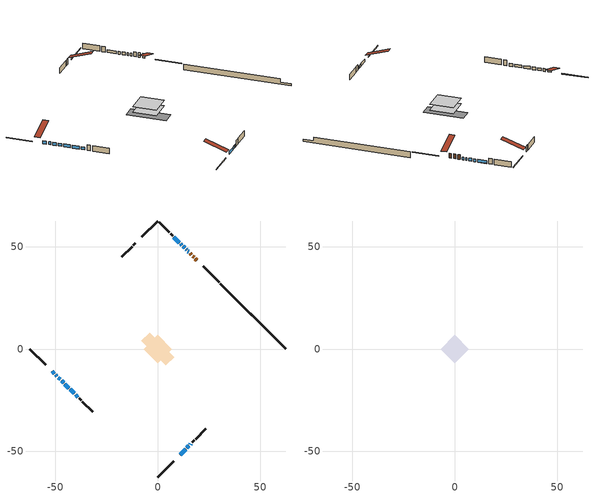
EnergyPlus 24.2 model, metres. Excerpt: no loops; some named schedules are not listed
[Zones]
conditioned space
 floor adiabatic (AdiabaticFloorConstruction): -6.92,0 0,6.92 6.92,0 0,-6.92 z0.92
 floor foundation (Slab1 construction): -7.97,3.96 -3.96,7.97 7.97,-3.96 3.96,-7.97 z-1.52
 wall outside (RimJoist1 construction): 0,-62.54 7.81,-54.72 / -62.54,0 -54.72,-7.81 / 0,62.54 -7.81,54.72 / 29.98,32.55 22.17,40.37 z0.92:1.22
 wall outside (AdiabaticWallConstruction 1): 19.08,43.46 18.42,44.12 / 17.76,44.77 17.1,45.43 / 16.45,46.09 15.79,46.74 z0.92:2.95
 wall outside (AdiabaticWallConstruction): -51.63,-10.9 -50.55,-11.99 / 10.9,-51.63 13.59,-48.94 / 14.25,-48.29 15.21,-47.32 / -49.9,-12.64 -49.25,-13.29 / -48.59,-13.94 -47.66,-14.88 / -47,-15.54 -45.99,-16.55 / 15.87,-46.67 16.23,-46.3 / 15.14,47.4 14.77,47.76 / 14.12,48.42 13.84,48.7 / -45.34,-17.2 -43.47,-19.07 / -42.81,-19.73 -40.8,-21.74 / -40.15,-22.39 -39.06,-23.47 / 13.18,49.36 12.42,50.12 / 11.77,50.77 11.24,51.3 / 10.58,51.96 7.89,54.65 z0.92:2.14
 wall outside (Wall1 construction): 16.89,-45.65 17.86,-44.68 / -38.41,-24.13 -37.44,-25.1 / -10.91,51.63 -11.87,50.66 / 7.24,55.3 6.27,56.27 z0.92:3.36
 wall outside (Wall2 construction): 18.51,-44.02 23.47,-39.07 / -36.78,-25.76 -31.83,-30.71 / -12.53,50.01 -17.48,45.05 / 5.61,56.93 0.66,61.88 z0.92:3.36
 wall foundation (FoundationWall1 construction): 30.64,31.9,-1.52 30.64,31.9,0.92 59.35,3.19,0.92 59.35,3.19,-0.62 62.54,0,-0.62 62.54,0,-1.52
 window (WindowConstruction 8): -51.63,-10.91 -50.55,-11.98 z0.92:2.14
 window (WindowConstruction 5): 10.91,-51.63 13.59,-48.94 z0.92:2.14
 window (WindowConstruction 6): 14.25,-48.29 15.21,-47.32 z0.92:2.14
 window (WindowConstruction 7): -49.9,-12.64 -49.25,-13.29 z0.92:2.14
 window (WindowConstruction 10): -48.59,-13.95 -47.66,-14.88 z0.92:2.14
 window (WindowConstruction 11): -47,-15.54 -45.99,-16.54 z0.92:2.14
 window (WindowConstruction 12): 15.87,-46.67 16.23,-46.31 z0.92:2.14
 window (WindowConstruction 13): 15.14,47.4 14.78,47.76 z0.92:2.14
 window (WindowConstruction 14): 14.12,48.42 13.84,48.7 z0.92:2.14
 window (WindowConstruction): -45.34,-17.2 -43.47,-19.07 z0.92:2.14
 window (WindowConstruction 1): -42.81,-19.73 -40.8,-21.74 z0.92:2.14
 window (WindowConstruction 9): -40.14,-22.39 -39.06,-23.47 z0.92:2.14
 window (WindowConstruction 2): 13.18,49.36 12.42,50.12 z0.92:2.14
 window (WindowConstruction 3): 11.76,50.77 11.24,51.3 z0.92:2.14
 window (WindowConstruction 4): 10.58,51.96 7.89,54.65 z0.92:2.14
 door (Door): 19.08,43.46 18.42,44.12 z0.92:2.95
 door (Door 1): 17.76,44.78 17.1,45.43 z0.92:2.95
 door (Door 2): 16.45,46.09 15.79,46.74 z0.92:2.95
 ceiling adiabatic (AdiabaticFloorConstruction): 0,-6.92 6.92,0 0,6.92 -6.92,0 z0.92
attic - vented
 floor to conditioned space (Floor1 construction Reversed): -6.92,0 0,6.92 6.92,0 0,-6.92 z3.36
 roof outside (Roof1 construction): 10.25,-52.29,3.36 3.51,-45.55,6.54 1.73,-47.33,6.54 8.47,-54.07,3.36; -52.29,-10.25,3.36 -45.55,-3.51,6.54 -47.33,-1.73,6.54 -54.07,-8.47,3.36; -10.25,52.29,3.36 -3.51,45.55,6.54 -1.73,47.33,6.54 -8.47,54.07,3.36; 19.73,42.8,3.36 12.99,36.06,6.54 14.77,34.29,6.54 21.51,41.03,3.36
[Building]
Building 1: Terrain=Suburbs
[Site:Location]
Quebec Intl AP_QC: Latitude {deg}=46.8; Longitude {deg}=-71.38; Time Zone {hr}=-5; Elevation {m}=74; Keep Site Location Information=Yes
[Site:GroundTemperature:Shallow]
0.0108218, -2.24938, -2.43038, -1.3578, 2.94801, 7.23376, 10.9493, 13.303, 13.5029, 11.5886, 7.96783, 3.81355
[Site:WaterMainsTemperature]
Calculation Method=Schedule; Temperature Schedule=mains temperature schedule
[Material] Roughness=Rough; Thermal Absorptance=0.9
Name | Thickness {m} | Conductivity {W/m-K} | Density {kg/m3} | Specific Heat {J/kg-K} | Solar Absorptance | Visible Absorptance
asphalt or fiberglass shingles | 0.00635 | 0.162714 | 1121.4 | 1465.45 | 0.4 | 0.4
ceiling loosefill ins | 0.254 | 0.0480833 | 16.02 | 1046.75 | 0.7 | 0.7
ceiling stud and cavity | 0.1397 | 0.0767285 | 65.682 | 1177.47 | 0.7 | 0.7
concrete 4.0 in. | 0.1016 | 1.803125 | 2242.8 | 837.4 | 0.7 | 0.7
concrete 8.0 in. | 0.2032 | 1.803125 | 2242.8 | 837.4 | 0.7 | 0.7
door material | 0.04445 | 0.053851 | 512.64 | 1214.23 | 0.7 | 0.7
exterior vertical ins | 0.0536725 | 0.029427 | 32.04 | 1214.23 | 0.7 | 0.7
floor covering | 0.0127 | 0.0433444 | 54.468 | 1339.84 | 0.6 | 0.6
floor rigid ins; wall rigid ins 1 | 0.512978 | 0.029427 | 32.04 | 1214.23 | 0.7 | 0.7
floor stud and cavity | 0.1397 | 1.75129 | 37.0049 | 1207.88 | 0.7 | 0.7
furniture material conditioned space 1 | 0.1524 | 0.115458 | 640.8 | 1214.23 | 0.6 | 0.6
gypsum board | 0.0127 | 0.160291 | 801 | 837.4 | 0.6 | 0.6
gypsum board 1 | 0.0127 | 0.160291 | 801 | 837.4 | 0.7 | 0.7
osb sheathing 0.5 in. | 0.0127 | 0.115458 | 512.64 | 1214.23 | 0.7 | 0.7
osb sheathing 0.75 in. | 0.01905 | 0.115458 | 512.64 | 1214.23 | 0.7 | 0.7
osb sheathing 2.0 in. | 0.0508 | 0.115458 | 512.64 | 1214.23 | 0.7 | 0.7
rim joist rigid ins; wall rigid ins | 0.051816 | 0.029427 | 32.04 | 1214.23 | 0.7 | 0.7
rim joist stud and cavity | 0.0508 | 0.0371023 | 125.044 | 1163.47 | 0.6 | 0.6
slab rigid ins | 0.0259096 | 0.029427 | 32.04 | 1214.23 | 0.7 | 0.7
wall stud and cavity | 0.1397 | 0.124161 | 139.0536 | 1170.24 | 0.7 | 0.7
wall stud and cavity 1 | 0.1397 | 0.151122 | 139.0536 | 1170.24 | 0.7 | 0.7
wall stud and cavity 2 | 0.0889 | 0.380278 | 52.3479 | 1209.89 | 0.7 | 0.7
wall stud and cavity 3 | 0.0889 | 0.391764 | 83.0341 | 1211.67 | 0.7 | 0.7
wood siding | 0.0254 | 0.102417 | 544.68 | 1172.36 | 0.4 | 0.4
wood siding 1; wood siding 2; wood siding 3 | 0.0254 | 0.102417 | 544.68 | 1172.36 | 0.7 | 0.7
[WindowMaterial:SimpleGlazingSystem]
Name | U-Factor {W/m2-K} | Solar Heat Gain Coefficient
WindowMaterial | 1.64832 | 0.43
WindowMaterial 1 | 1.64151 | 0.43
WindowMaterial 10 | 1.992978 | 0.31
WindowMaterial 11 | 2.04181 | 0.3
WindowMaterial 2 | 1.75961 | 0.39
WindowMaterial 3 | 1.82377 | 0.37
WindowMaterial 4 | 1.79368 | 0.38
WindowMaterial 5 | 1.72725 | 0.4
WindowMaterial 6 | 1.67501 | 0.42
WindowMaterial 7 | 1.97822 | 0.41
WindowMaterial 8 | 1.76245 | 0.39
WindowMaterial 9 | 1.757341 | 0.39
[Construction]
AdiabaticFloorConstruction: floor stud and cavity, floor rigid ins, osb sheathing 0.75 in., floor covering
AdiabaticWallConstruction: wood siding 2, wall rigid ins 1, wall stud and cavity 2, gypsum board
AdiabaticWallConstruction 1: wood siding 3, wall rigid ins 1, wall stud and cavity 2, gypsum board
Door; Door 1; Door 2: door material
Floor1 construction Reversed: gypsum board, ceiling stud and cavity, ceiling loosefill ins
FoundationWall1 construction: concrete 8.0 in., gypsum board 1
furniture construction conditioned space 1: furniture material conditioned space 1
PartitionWallConstruction: gypsum board, wall stud and cavity 3, gypsum board
RimJoist1 construction: wood siding 1, rim joist rigid ins, osb sheathing 2.0 in., rim joist stud and cavity
Roof1 construction: asphalt or fiberglass shingles
Slab1 construction: slab rigid ins, concrete 4.0 in.
Wall1 construction: wood siding, wall rigid ins, osb sheathing 0.5 in., wall stud and cavity, gypsum board
Wall2 construction: wood siding, wall rigid ins, osb sheathing 0.5 in., wall stud and cavity 1, gypsum board
WindowConstruction: WindowMaterial
WindowConstruction 1: WindowMaterial 1
WindowConstruction 10: WindowMaterial 8
WindowConstruction 11: WindowMaterial 9
WindowConstruction 12; WindowConstruction 13: WindowMaterial 10
WindowConstruction 14: WindowMaterial 11
WindowConstruction 2: WindowMaterial 2
WindowConstruction 3: WindowMaterial 3
WindowConstruction 4; WindowConstruction 5: WindowMaterial 4
WindowConstruction 6: WindowMaterial 5
WindowConstruction 7: WindowMaterial 6
WindowConstruction 8; WindowConstruction 9: WindowMaterial 7
[Zone] Multiplier=1; Part of Total Floor Area=Yes
Name | Volume {m3}
attic - vented | 49.4039
conditioned space | 496.3
[Space]
Name | Zone | Volume {m3}
attic - vented 1 | attic - vented | 49.4039
conditioned space 1 | conditioned space | 496.3
[ZoneInfiltration:EffectiveLeakageArea]
infil attic - vented 1: Zone or Space=attic - vented 1; Schedule=Always On Discrete; Effective Air Leakage Area {cm2}=3536.49; Stack Coefficient=0.000220953; Wind Coefficient=1.00432e-05
[ZoneMixing]
whole house fan mix: Zone or Space=attic - vented; Schedule=Always On Continuous; Design Flow Rate Calculation Method=Flow/Zone; Design Flow Rate {m3/s}=0; Source Zone or Space=conditioned space
[SurfaceProperty:ExposedFoundationPerimeter]
Slab1: Exposed Perimeter Calculation Method=TotalExposedPerimeter; Total Exposed Perimeter {m}=45.11
[InternalMass] Zone or ZoneList=conditioned space; Space or SpaceList=conditioned space 1
Name | Construction | Surface Area {m2}
furniture mass conditioned space 1 | furniture construction conditioned space 1 | 76.6398
partition wall mass | PartitionWallConstruction | 191.6
[Lights]
interior lighting: Zone or ZoneList or Space or SpaceList=conditioned space 1; Schedule=interior lighting schedule; Design Level Calculation Method=LightingLevel; Lighting Level {W}=343.2; Return Air Fraction=0; Fraction Radiant=0.6; Fraction Visible=0.2; Fraction Replaceable=1
[People]
occupants: Zone or ZoneList or Space or SpaceList=conditioned space 1; Number of People Schedule=occupants schedule; Number of People Calculation Method=People; Number of People=3; Fraction Radiant=0.314171; Sensible Heat Fraction=0.56303; Activity Level Schedule=occupants activity schedule; Carbon Dioxide Generation Rate {m3/s-W}=0; Enable ASHRAE 55 Comfort Warnings=No; Mean Radiant Temperature Calculation Type=EnclosureAveraged
[ElectricEquipment] Zone or ZoneList or Space or SpaceList=conditioned space 1; Design Level Calculation Method=EquipmentLevel
Name | Schedule | Design Level {W} | Fraction Latent | Fraction Radiant | Fraction Lost
clothes dryer | clothes dryer schedule | 140.772 | 0.015 | 0.081 | 0.85
clothes washer | clothes washer schedule | 32.1985 | 0.03 | 0.162 | 0.7
cooking range | cooking range schedule | 215.147 | 0.08 | 0.432 | 0.2
dishwasher | dishwasher schedule | 66.8632 | 0.3 | 0.18 | 0.4
fridge | fridge schedule | 72.9452 | 0 | 0.6 | 0
mech vent bath fan 0 | mech vent bath fan 0 schedule | 25.1 | 0 | 0 | 1
mech vent house fan | mech vent house fan schedule | 19.9167 | 0 | 0 | 0.5
mech vent house fan cfis | mech vent house fan cfis schedule | 0 | 0 | 0 | 0
mech vent range fan 0 | mech vent range fan 0 schedule | 57 | 0 | 0 | 1
misc plug loads | misc plug loads schedule | 494.7 | 0.045 | 0.513 | 0.1
whole house fan | Always On Discrete | 0 | 0 | 0 | 1
[OtherEquipment] Zone or ZoneList or Space or SpaceList=conditioned space 1; Design Level Calculation Method=EquipmentLevel
Name | Fuel Type | Schedule | Design Level {W} | Fraction Latent | Fraction Radiant | Fraction Lost
clothes dryer 1 | Electricity | clothes dryer schedule | 0 | 0.015 | 0.081 | 0.85
cooking range 1 | Electricity | cooking range schedule | 0 | 0.08 | 0.432 | 0.2
general water use latent | None | general water use schedule | 62.594 | 1 | 0 | 0
general water use sensible | None | general water use schedule | -61.6891 | 0 | 0.6 | 0
mech vent house fan latent load | None | Always On Discrete | 0 | 1 | 0 | 0
mech vent house fan sensible load | None | Always On Discrete | 0 | 0 | 0 | 0
water heater energy adjustment1 | Electricity | Always On Discrete | 0.01 | 0 | 0 | 1
[ZoneInfiltration:DesignFlowRate] Zone or ZoneList or Space or SpaceList=conditioned space 1; Schedule=Always On Discrete; Design Flow Rate Calculation Method=Flow/Zone; Design Flow Rate {m3/s}=0
infil flow; natural vent flow; whole house fan flow
[ZoneControl:Thermostat]
conditioned space Thermostat: Zone or ZoneList=conditioned space; Control Type Schedule=conditioned space Thermostat Schedule; Control 1=conditioned space temperature setpoint; Temperature Difference Between Cutout And Setpoint {deltaC}=0
[ZoneHVAC:Baseboard:Convective:Electric]
electric baseboard: Availability Schedule=Always On Discrete; Heating Design Capacity {W}=7850.2; Efficiency=1
[AirLoopHVAC:UnitarySystem]
unit heater unitary system: Control Type=Load; Controlling Zone or Thermostat Location=conditioned space; Dehumidification Control Type=None; Availability Schedule=Always On Discrete; Supply Fan=unit heater supply fan; Fan Placement=BlowThrough; Supply Air Fan Operating Mode Schedule=unit heater auto fan schedule; Heating Coil=unit heater htg coil; DX Heating Coil Sizing Ratio=1; Use DOAS DX Cooling Coil=No; Minimum Supply Air Temperature {C}=2; Latent Load Control=SensibleOnlyLoadControl; Cooling Supply Air Flow Rate Method=None; Heating Supply Air Flow Rate Method=SupplyAirFlowRate; Heating Supply Air Flow Rate {m3/s}=0.00141584; No Load Supply Air Flow Rate Method=SupplyAirFlowRate; No Load Supply Air Flow Rate {m3/s}=0; No Load Supply Air Flow Rate Control Set To Low Speed=Yes; Maximum Supply Air Temperature {C}=48.8889; Maximum Outdoor Dry-Bulb Temperature for Supplemental Heater Operation {C}=21; Ancillary On-Cycle Electric Power {W}=0; Ancillary Off-Cycle Electric Power {W}=0
[Fan:SystemModel]
unit heater supply fan: Availability Schedule=Always On Discrete; Design Maximum Air Flow Rate {m3/s}=0.00141584; Speed Control Method=Discrete; Electric Power Minimum Flow Rate Fraction=0.2; Design Pressure Rise {Pa}=500; Motor Efficiency=1; Motor In Air Stream Fraction=1; Design Electric Power Consumption {W}=Autosize; Design Power Sizing Method=PowerPerFlow; Electric Power Per Unit Flow Rate {W/(m3/s)}=28251.7; Electric Power Per Unit Flow Rate Per Unit Pressure {W/((m3/s)-Pa)}=1.66667; Fan Total Efficiency=0.7; Motor Loss Radiative Fraction=0; Number of Speeds=1; Speed Flow Fraction 1=1; Speed Electric Power Fraction 1=1
[Coil:Heating:Fuel]
unit heater htg coil: Availability Schedule=Always On Discrete; Fuel Type=OtherFuel1; Burner Efficiency=0.3; Nominal Capacity {W}=0.293071; On Cycle Parasitic Electric Load {W}=0; Off Cycle Parasitic Fuel Load {W}=0
[Zone equipment]
conditioned space: electric baseboard, unit heater unitary system
[Foundation:Kiva]
Foundation Kiva 1: Initial Indoor Air Temperature {C}=18; Wall Height Above Grade {m}=0.919978; Wall Depth Below Slab {m}=0.2032; Custom Block Material Name 1=exterior vertical ins; Custom Block Depth 1 {m}=2.43998; Custom Block X Position 1 {m}=0.2159; Custom Block Z Position 1 {m}=0
[Foundation:Kiva:Settings]
Soil Conductivity {W/m-K}=0.849921; Soil Density {kg/m3}=1842.3; Soil Specific Heat {J/kg-K}=418.7; Ground Solar Absorptivity=0.9; Ground Thermal Absorptivity=0.9; Ground Surface Roughness {m}=0.03; Far-Field Width {m}=40; Deep-Ground Boundary Condition=ZeroFlux; Deep-Ground Depth {m}=40; Minimum Cell Dimension {m}=0.2; Maximum Cell Growth Coefficient=3; Simulation Timestep=Timestep
[Exterior:Lights]
exterior lighting: Schedule=exterior lighting schedule; Design Level {W}=75.6
[EnergyManagementSystem:GlobalVariable]
infil_program_Qfan
infil_program_Qinf
natural_vent_program_Qnv
natural_vent_program_Qwhf
[EnergyManagementSystem:Sensor]
Name | Output:Variable or Output:Meter Index Key | Output:Variable or Output:Meter
airflow_gain | infil flow | Infiltration Sensible Heat Gain Energy
airflow_gain_1 | natural vent flow | Infiltration Sensible Heat Gain Energy
airflow_gain_2 | whole house fan flow | Infiltration Sensible Heat Gain Energy
airflow_loss | infil flow | Infiltration Sensible Heat Loss Energy
airflow_loss_1 | natural vent flow | Infiltration Sensible Heat Loss Energy
airflow_loss_2 | whole house fan flow | Infiltration Sensible Heat Loss Energy
clg_load_cond |  | Cooling:EnergyTransfer:Zone:CONDITIONED SPACE
clg_sp_s; clg_sp_s_1 | cooling setpoint | Schedule Value
clothes_dryer_exhaust_0_sch_s | clothes dryer exhaust 0 schedule | Schedule Value
conditioned_space_clg_unmet_s | conditioned space | Zone Cooling Setpoint Not Met Time
conditioned_space_htg_unmet_s | conditioned space | Zone Heating Setpoint Not Met Time
cool_season | cooling season schedule | Schedule Value
fridge_tin_s | conditioned space | Zone Mean Air Temperature
htg_load_cond |  | Heating:EnergyTransfer:Zone:CONDITIONED SPACE
htg_sp_s; htg_sp_s_1 | heating setpoint | Schedule Value
ig_ee_conv | clothes dryer | Electric Equipment Convective Heating Energy
ig_ee_conv_2 | cooking range | Electric Equipment Convective Heating Energy
ig_ee_conv_4 | fridge | Electric Equipment Convective Heating Energy
ig_ee_conv_5 | misc plug loads | Electric Equipment Convective Heating Energy
ig_ee_conv_6 | whole house fan | Electric Equipment Convective Heating Energy
ig_ee_rad | clothes dryer | Electric Equipment Radiant Heating Energy
ig_ee_rad_2 | cooking range | Electric Equipment Radiant Heating Energy
ig_ee_rad_4 | fridge | Electric Equipment Radiant Heating Energy
ig_ee_rad_5 | misc plug loads | Electric Equipment Radiant Heating Energy
ig_ee_rad_6 | whole house fan | Electric Equipment Radiant Heating Energy
ig_lgt_conv | interior lighting | Lights Convective Heating Energy
ig_lgt_rad | interior lighting | Lights Radiant Heating Energy
ig_lgt_vis | interior lighting | Lights Visible Radiation Heating Energy
ig_oe_conv | clothes dryer 1 | Other Equipment Convective Heating Energy
ig_oe_conv_1 | cooking range 1 | Other Equipment Convective Heating Energy
ig_oe_conv_2 | general water use latent | Other Equipment Convective Heating Energy
ig_oe_conv_3 | general water use sensible | Other Equipment Convective Heating Energy
ig_oe_conv_4 | water heater energy adjustment1 | Other Equipment Convective Heating Energy
ig_oe_rad | clothes dryer 1 | Other Equipment Radiant Heating Energy
ig_oe_rad_1 | cooking range 1 | Other Equipment Radiant Heating Energy
ig_oe_rad_2 | general water use latent | Other Equipment Radiant Heating Energy
ig_oe_rad_3 | general water use sensible | Other Equipment Radiant Heating Energy
ig_oe_rad_4 | water heater energy adjustment1 | Other Equipment Radiant Heating Energy
ig_ppl_conv | occupants | People Convective Heating Energy
ig_ppl_rad | occupants | People Radiant Heating Energy
im_conv | furniture mass conditioned space 1 | Surface Inside Face Convection Heat Gain Energy
im_conv_1 | partition wall mass | Surface Inside Face Convection Heat Gain Energy
im_ig | furniture mass conditioned space 1 | Surface Inside Face Internal Gains Radiation Heat Gain Energy
im_ig_1 | partition wall mass | Surface Inside Face Internal Gains Radiation Heat Gain Energy
im_lgt | furniture mass conditioned space 1 | Surface Inside Face Lights Radiation Heat Gain Energy
im_lgt_1 | partition wall mass | Surface Inside Face Lights Radiation Heat Gain Energy
im_sol | furniture mass conditioned space 1 | Surface Inside Face Solar Radiation Heat Gain Energy
im_sol_1 | partition wall mass | Surface Inside Face Solar Radiation Heat Gain Energy
im_surf | furniture mass conditioned space 1 | Surface Inside Face Net Surface Thermal Radiation Heat Gain Energy
im_surf_1 | partition wall mass | Surface Inside Face Net Surface Thermal Radiation Heat Gain Energy
mech_vent_bath_fan_0_sch_s | mech vent bath fan 0 schedule | Schedule Value
mech_vent_range_fan_0_sch_s | mech vent range fan 0 schedule | Schedule Value
mv_conv | mech vent bath fan 0 | Electric Equipment Convective Heating Energy
mv_conv_1 | mech vent house fan | Electric Equipment Convective Heating Energy
mv_conv_2 | mech vent house fan cfis | Electric Equipment Convective Heating Energy
mv_conv_3 | mech vent range fan 0 | Electric Equipment Convective Heating Energy
mv_conv_4 | mech vent house fan latent load | Other Equipment Convective Heating Energy
mv_conv_5 | mech vent house fan sensible load | Other Equipment Convective Heating Energy
mv_rad | mech vent bath fan 0 | Electric Equipment Radiant Heating Energy
mv_rad_1 | mech vent house fan | Electric Equipment Radiant Heating Energy
mv_rad_2 | mech vent house fan cfis | Electric Equipment Radiant Heating Energy
mv_rad_3 | mech vent range fan 0 | Electric Equipment Radiant Heating Energy
mv_rad_4 | mech vent house fan latent load | Other Equipment Radiant Heating Energy
mv_rad_5 | mech vent house fan sensible load | Other Equipment Radiant Heating Energy
natural_vent_s | natural vent schedule | Schedule Value
out_pb_s |  | Site Outdoor Air Barometric Pressure
out_wt_s |  | Site Outdoor Air Humidity Ratio
site_vw_s |  | Site Wind Speed
ss_back_out | Window1 | Surface Window Shortwave from Zone Back Out Window Heat Transfer Rate
ss_back_out_1 | Window13 | Surface Window Shortwave from Zone Back Out Window Heat Transfer Rate
ss_back_out_10 | Window4 | Surface Window Shortwave from Zone Back Out Window Heat Transfer Rate
ss_back_out_11 | Window5 | Surface Window Shortwave from Zone Back Out Window Heat Transfer Rate
ss_back_out_12 | Window7 | Surface Window Shortwave from Zone Back Out Window Heat Transfer Rate
ss_back_out_13 | Window8 | Surface Window Shortwave from Zone Back Out Window Heat Transfer Rate
ss_back_out_14 | Window9 | Surface Window Shortwave from Zone Back Out Window Heat Transfer Rate
ss_back_out_2 | Window17 | Surface Window Shortwave from Zone Back Out Window Heat Transfer Rate
ss_back_out_3 | Window18 | Surface Window Shortwave from Zone Back Out Window Heat Transfer Rate
ss_back_out_4 | Window19 | Surface Window Shortwave from Zone Back Out Window Heat Transfer Rate
ss_back_out_5 | Window20 | Surface Window Shortwave from Zone Back Out Window Heat Transfer Rate
ss_back_out_6 | Window21 | Surface Window Shortwave from Zone Back Out Window Heat Transfer Rate
ss_back_out_7 | Window22 | Surface Window Shortwave from Zone Back Out Window Heat Transfer Rate
ss_back_out_8 | Window23 | Surface Window Shortwave from Zone Back Out Window Heat Transfer Rate
ss_back_out_9 | Window3 | Surface Window Shortwave from Zone Back Out Window Heat Transfer Rate
ss_conv | Door1 | Surface Inside Face Convection Heat Gain Energy
ss_conv_1 | Door3 | Surface Inside Face Convection Heat Gain Energy
ss_conv_10 | Window22 | Surface Inside Face Convection Heat Gain Energy
ss_conv_11 | Window23 | Surface Inside Face Convection Heat Gain Energy
ss_conv_12 | Window3 | Surface Inside Face Convection Heat Gain Energy
ss_conv_13 | Window4 | Surface Inside Face Convection Heat Gain Energy
ss_conv_14 | Window5 | Surface Inside Face Convection Heat Gain Energy
ss_conv_15 | Window7 | Surface Inside Face Convection Heat Gain Energy
ss_conv_16 | Window8 | Surface Inside Face Convection Heat Gain Energy
ss_conv_17 | Window9 | Surface Inside Face Convection Heat Gain Energy
ss_conv_2 | Door5 | Surface Inside Face Convection Heat Gain Energy
ss_conv_3 | Window1 | Surface Inside Face Convection Heat Gain Energy
ss_conv_4 | Window13 | Surface Inside Face Convection Heat Gain Energy
ss_conv_5 | Window17 | Surface Inside Face Convection Heat Gain Energy
ss_conv_6 | Window18 | Surface Inside Face Convection Heat Gain Energy
ss_conv_7 | Window19 | Surface Inside Face Convection Heat Gain Energy
ss_conv_8 | Window20 | Surface Inside Face Convection Heat Gain Energy
ss_conv_9 | Window21 | Surface Inside Face Convection Heat Gain Energy
ss_ig | Door1 | Surface Inside Face Internal Gains Radiation Heat Gain Energy
ss_ig_1 | Door3 | Surface Inside Face Internal Gains Radiation Heat Gain Energy
ss_ig_10 | Window22 | Surface Inside Face Internal Gains Radiation Heat Gain Energy
ss_ig_11 | Window23 | Surface Inside Face Internal Gains Radiation Heat Gain Energy
ss_ig_12 | Window3 | Surface Inside Face Internal Gains Radiation Heat Gain Energy
ss_ig_13 | Window4 | Surface Inside Face Internal Gains Radiation Heat Gain Energy
ss_ig_14 | Window5 | Surface Inside Face Internal Gains Radiation Heat Gain Energy
ss_ig_15 | Window7 | Surface Inside Face Internal Gains Radiation Heat Gain Energy
ss_ig_16 | Window8 | Surface Inside Face Internal Gains Radiation Heat Gain Energy
ss_ig_17 | Window9 | Surface Inside Face Internal Gains Radiation Heat Gain Energy
ss_ig_2 | Door5 | Surface Inside Face Internal Gains Radiation Heat Gain Energy
ss_ig_3 | Window1 | Surface Inside Face Internal Gains Radiation Heat Gain Energy
ss_ig_4 | Window13 | Surface Inside Face Internal Gains Radiation Heat Gain Energy
ss_ig_5 | Window17 | Surface Inside Face Internal Gains Radiation Heat Gain Energy
ss_ig_6 | Window18 | Surface Inside Face Internal Gains Radiation Heat Gain Energy
ss_ig_7 | Window19 | Surface Inside Face Internal Gains Radiation Heat Gain Energy
ss_ig_8 | Window20 | Surface Inside Face Internal Gains Radiation Heat Gain Energy
ss_ig_9 | Window21 | Surface Inside Face Internal Gains Radiation Heat Gain Energy
ss_lgt | Door1 | Surface Inside Face Lights Radiation Heat Gain Energy
ss_lgt_1 | Door3 | Surface Inside Face Lights Radiation Heat Gain Energy
ss_lgt_2 | Door5 | Surface Inside Face Lights Radiation Heat Gain Energy
ss_sol | Door1 | Surface Inside Face Solar Radiation Heat Gain Energy
ss_sol_1 | Door3 | Surface Inside Face Solar Radiation Heat Gain Energy
ss_sol_2 | Door5 | Surface Inside Face Solar Radiation Heat Gain Energy
ss_surf | Door1 | Surface Inside Face Net Surface Thermal Radiation Heat Gain Energy
ss_surf_1 | Door3 | Surface Inside Face Net Surface Thermal Radiation Heat Gain Energy
ss_surf_10 | Window22 | Surface Inside Face Net Surface Thermal Radiation Heat Gain Energy
ss_surf_11 | Window23 | Surface Inside Face Net Surface Thermal Radiation Heat Gain Energy
ss_surf_12 | Window3 | Surface Inside Face Net Surface Thermal Radiation Heat Gain Energy
ss_surf_13 | Window4 | Surface Inside Face Net Surface Thermal Radiation Heat Gain Energy
ss_surf_14 | Window5 | Surface Inside Face Net Surface Thermal Radiation Heat Gain Energy
ss_surf_15 | Window7 | Surface Inside Face Net Surface Thermal Radiation Heat Gain Energy
ss_surf_16 | Window8 | Surface Inside Face Net Surface Thermal Radiation Heat Gain Energy
ss_surf_17 | Window9 | Surface Inside Face Net Surface Thermal Radiation Heat Gain Energy
ss_surf_2 | Door5 | Surface Inside Face Net Surface Thermal Radiation Heat Gain Energy
ss_surf_3 | Window1 | Surface Inside Face Net Surface Thermal Radiation Heat Gain Energy
ss_surf_4 | Window13 | Surface Inside Face Net Surface Thermal Radiation Heat Gain Energy
ss_surf_5 | Window17 | Surface Inside Face Net Surface Thermal Radiation Heat Gain Energy
